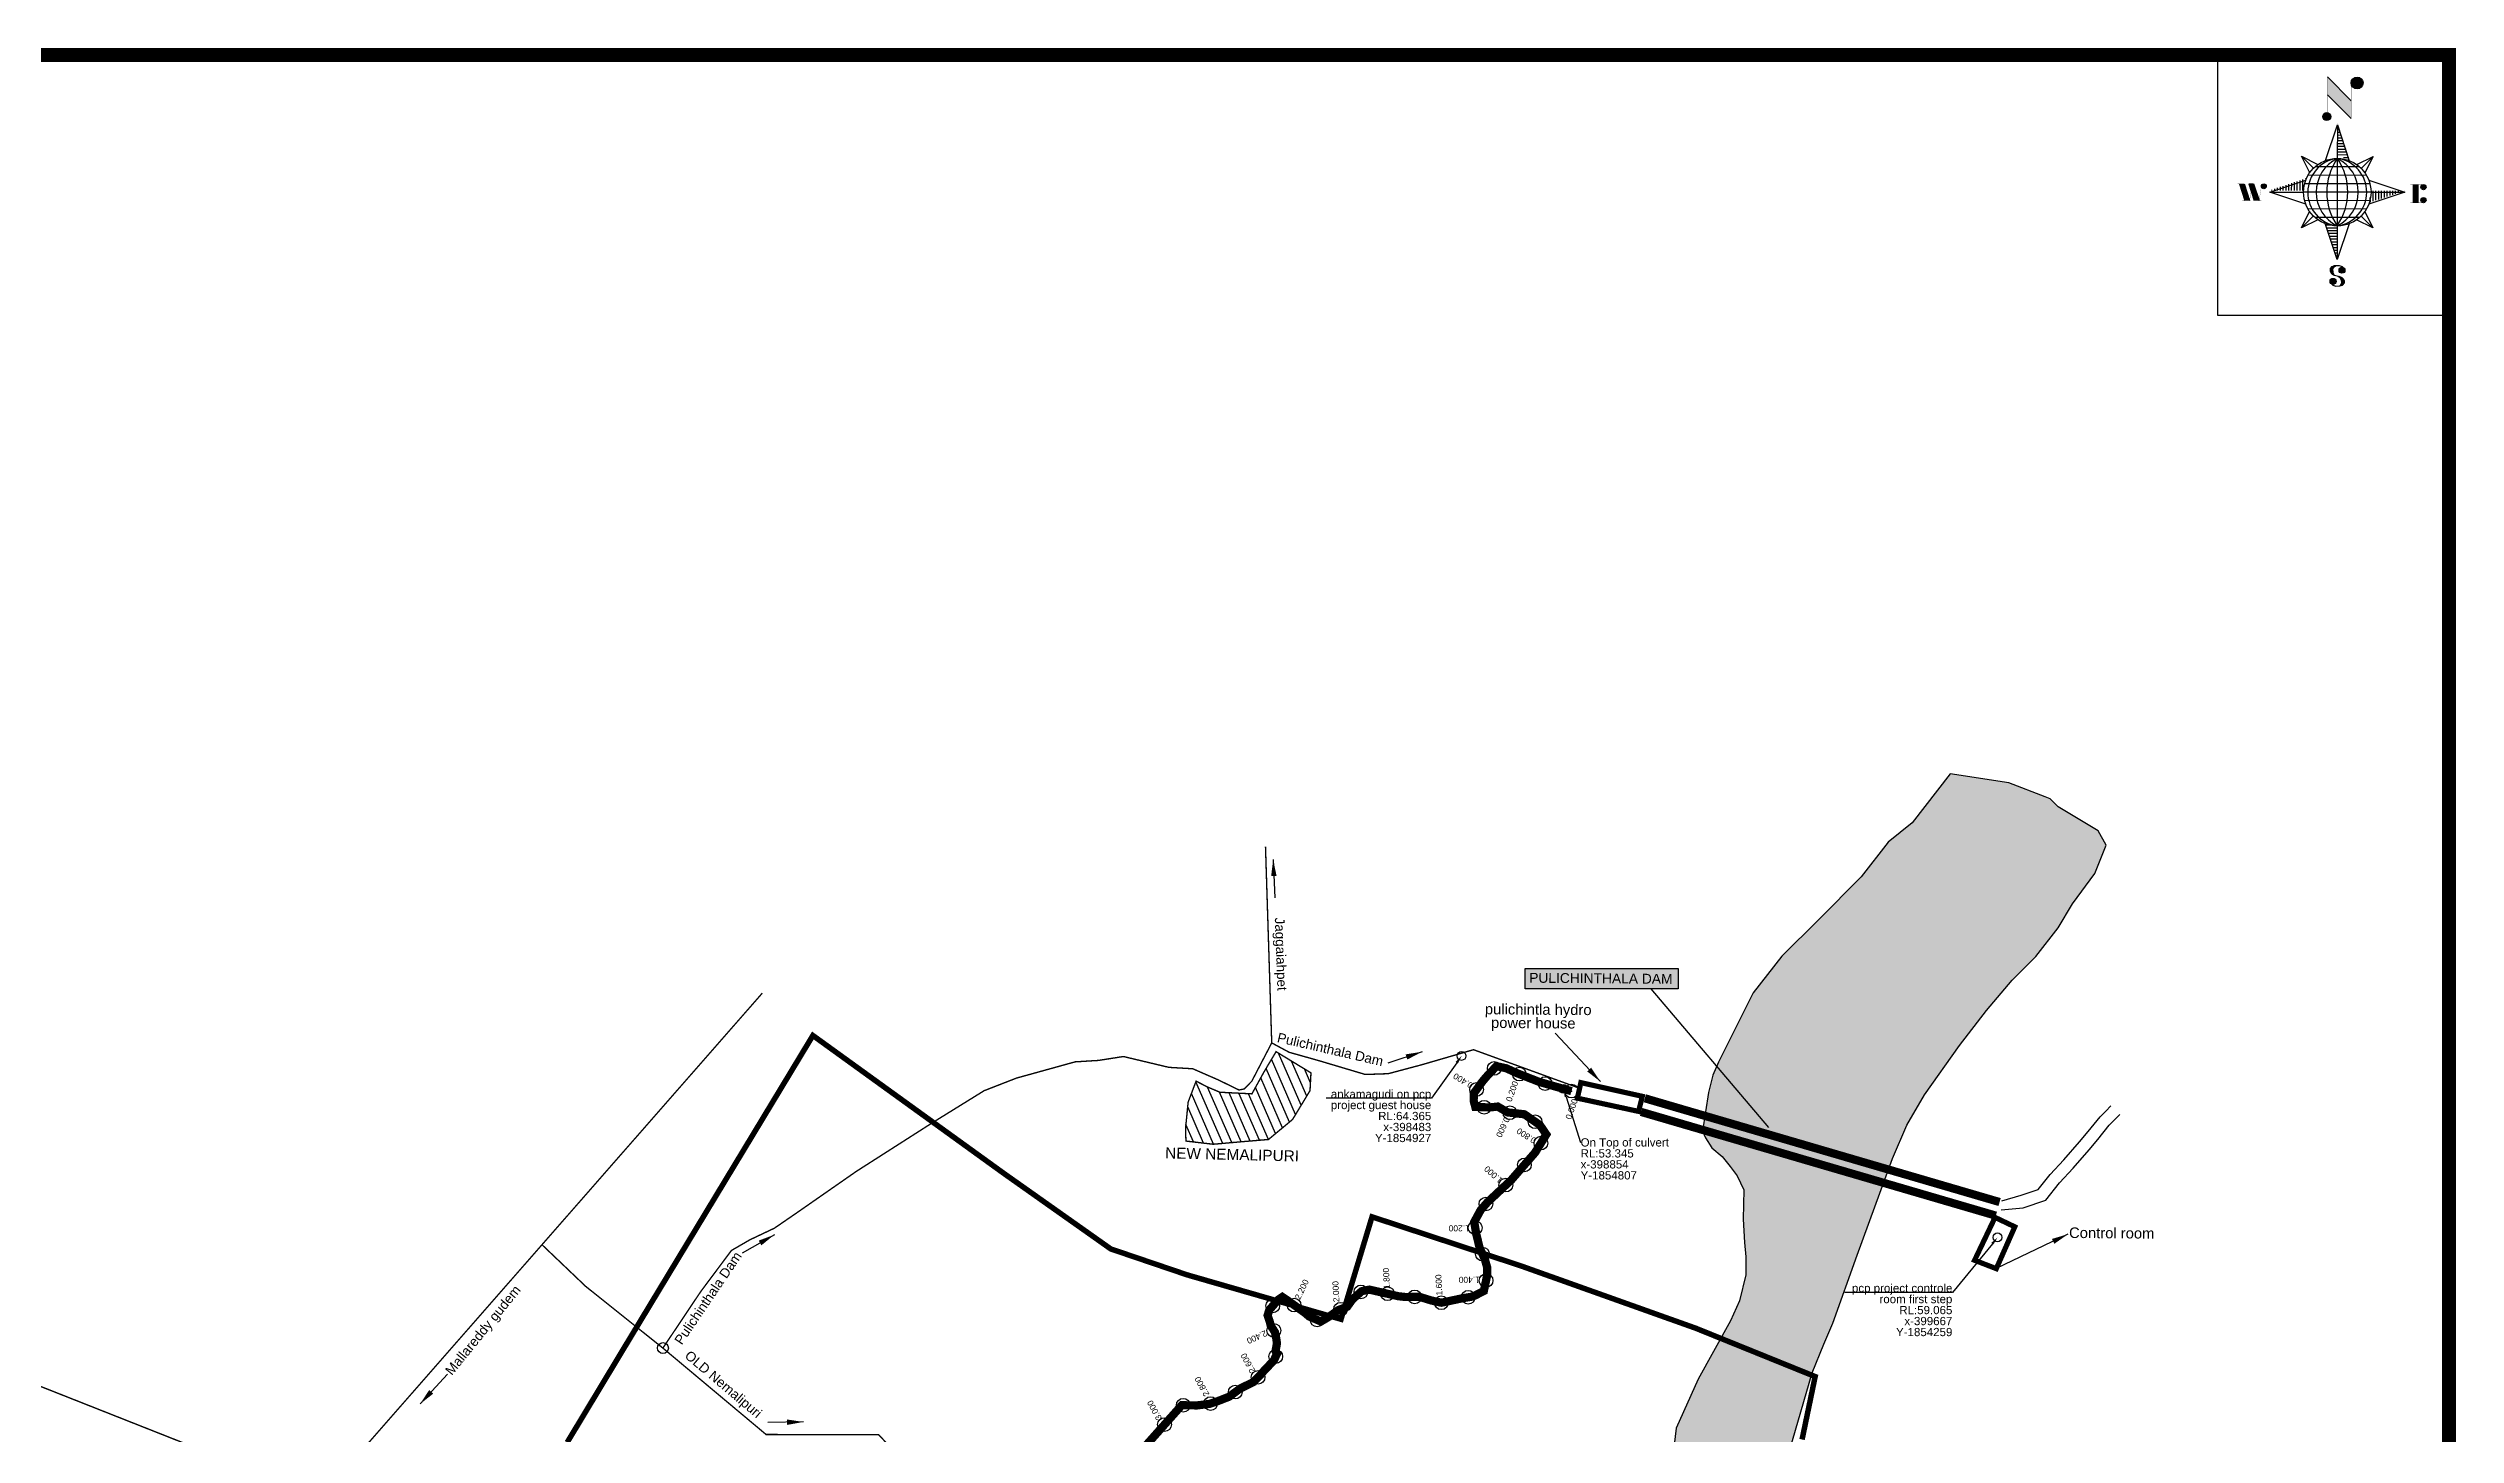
# Model space of a CAD drawing. Header units: millimetres. Extents: x 345922 to 402103, y 1833175 to 1858598.
# Drawn here: x 393337 to 402103, y 1853547 to 1858598 of the extents above; entities that cross this region are included whole.
import ezdxf
from ezdxf import colors
from ezdxf.entities.mleader import LeaderData, LeaderLine
from ezdxf.math import Vec2, Vec3

# ---------------------------------------------------------------- set-up
doc = ezdxf.new("R2010")
doc.units = ezdxf.units.MM
doc.header["$PDMODE"] = 32
doc.header["$PDSIZE"] = 50
doc.linetypes.add('JIS_02_1.0', pattern=[2, 1, -1])
for name, color, linetype in [('BND', 160, 'Continuous'), ('bord', 1, 'Continuous'), ('FRL', 3, 'Continuous'), ('points', 161, 'Continuous'), ('ROADS', 10, 'Continuous'), ('STREAM111', 4, 'Continuous'), ('TBM', 7, 'Continuous'), ('TEXT', 7, 'Continuous'), ('VILLAGE AREA', 44, 'Continuous')]:
    doc.layers.add(name, color=color, linetype=linetype)
doc.styles.add('FONT1', font='Arial')
doc.styles.get("Standard").update_dxf_attribs({"font": 'arial.ttf'})
doc.linetypes.add('FENCELINE2', pattern='A,0.25,-0.1,[132,ltypeshp.shx,S=0.1,R=0,X=-0.1,Y=0],-0.1,1', length=1.45)
doc.dimstyles.get("Standard").update_dxf_attribs({"dimtxt": 0.18, "dimasz": 0.18, "dimexe": 0.18, "dimexo": 0.0625, "dimgap": 0.09, "dimtad": 0, "dimtih": 1, "dimtoh": 1, "dimdec": 4, "dimzin": 0, "dimdsep": 46, "dimtxsty": 'Standard', "dimcen": 0.09, "dimadec": 0, "dimazin": 0, "dimtfac": 1, "dimtdec": 4, "dimtofl": 0, "dimtmove": 0, "dimatfit": 3, "dimfxl": 1, "dimtolj": 1, "dimtzin": 0, "dimarcsym": 0})
pattern_1 = [(267.297113149, (-8720374.938, 50637915.138), (10.5367255337, -0.497431438), [])]
pattern_2 = [(357.297113149, (-8720374.938, 50637915.138), (0.497431438, 10.5367255337), [])]

# ---------------------------------------------------------------- blocks, each defined once
blk = doc.blocks.new('*X59')
at = {"color": 0, "linetype": 'Continuous'}
for p, q in [((6321.6, 240.5), (6322.3, 241.2)), ((6321.6, 240.3), (6322.3, 241)), ((6321.6, 240.1), (6322.3, 240.8)), ((6321.6, 239.9), (6322.4, 240.7)), ((6321.6, 239.8), (6322.4, 240.6)), ((6321.6, 239.6), (6322.5, 240.5)), ((6321.6, 239.4), (6322.5, 240.3)), ((6321.6, 239.2), (6322.6, 240.2)), ((6321.7, 239.1), (6322.6, 240.1)), ((6321.8, 240.8), (6322.4, 241.4)), ((6321.8, 239), (6322.7, 240)), ((6321.8, 239), (6322.8, 239.9)), ((6321.9, 238.9), (6322.9, 239.8)), ((6322, 238.8), (6323, 239.7)), ((6322.1, 241.3), (6322.4, 241.6)), ((6322.1, 238.7), (6323.1, 239.6)), ((6322.2, 238.6), (6323.1, 239.6)), ((6322.3, 238.5), (6323.2, 239.5)), ((6322.4, 238.5), (6323.3, 239.4)), ((6322.5, 238.4), (6323.4, 239.3)), ((6322.7, 238.4), (6323.6, 239.3)), ((6322.8, 238.3), (6323.7, 239.2)), ((6322.9, 238.3), (6323.8, 239.1)), ((6323.1, 238.2), (6323.9, 239.1)), ((6323.2, 238.2), (6324, 239)), ((6323.3, 238.2), (6324.2, 239)), ((6323.5, 238.1), (6324.3, 238.9)), ((6323.7, 238.1), (6324.4, 238.9)), ((6323.8, 238.1), (6324.6, 238.8)), ((6324.1, 238.2), (6324.7, 238.8)), ((6324.3, 238.3), (6324.9, 238.8)), ((6324.6, 238.3), (6325.1, 238.8)), ((6324.8, 238.4), (6325.2, 238.8)), ((6325.1, 238.5), (6325.4, 238.8)), ((6325.4, 238.6), (6325.6, 238.8))]:
    blk.add_line(p, q, dxfattribs=at)
blk = doc.blocks.new('*X58')
at = {"color": 0, "linetype": 'Continuous'}
for p, q in [((6324.4, 240.3), (6324.5, 240.4)), ((6324.6, 240.3), (6324.8, 240.5)), ((6324.7, 240.2), (6325, 240.5)), ((6324.8, 240.2), (6325.2, 240.6)), ((6325, 240.1), (6325.5, 240.6)), ((6325.1, 240.1), (6325.6, 240.6)), ((6325.2, 240), (6325.8, 240.6)), ((6325.3, 240), (6326, 240.6)), ((6325.4, 239.9), (6326.1, 240.6)), ((6325.5, 239.8), (6326.2, 240.5)), ((6325.6, 239.8), (6326.3, 240.5)), ((6325.7, 239.7), (6326.5, 240.4)), ((6325.9, 239.6), (6326.6, 240.3)), ((6326, 239.5), (6326.7, 240.3)), ((6326, 239.4), (6326.8, 240.2)), ((6326.1, 239.3), (6327, 240.2)), ((6326.2, 239.3), (6327.1, 240.1)), ((6326.3, 239.2), (6327.1, 240)), ((6326.4, 239.1), (6327.2, 239.9)), ((6326.5, 239), (6327.3, 239.8)), ((6326.5, 238.9), (6327.4, 239.7)), ((6326.6, 238.8), (6327.5, 239.6)), ((6326.7, 238.7), (6327.5, 239.5)), ((6326.8, 238.6), (6327.6, 239.4)), ((6326.8, 238.5), (6327.7, 239.3)), ((6326.9, 238.3), (6327.8, 239.2)), ((6326.9, 238.2), (6327.9, 239.1)), ((6327, 238.1), (6327.8, 239)), ((6327, 237.9), (6327.8, 238.8)), ((6327, 237.8), (6327.8, 238.6)), ((6327, 237.6), (6327.8, 238.4)), ((6327, 237.4), (6327.8, 238.2)), ((6327, 237.3), (6327.8, 238)), ((6326.8, 236.5), (6327.4, 237)), ((6326.9, 236.8), (6327.6, 237.4)), ((6327, 237.1), (6327.8, 237.9))]:
    blk.add_line(p, q, dxfattribs=at)
blk = doc.blocks.new('H')
at = {"layer": 'bord', "extrusion": (0.000427885, 0.004792, 0.999988)}
h = blk.add_hatch(dxfattribs=at)
h.set_pattern_fill('LINE', color=8, scale=84.387686, angle=-2.70289, style=0)
h.set_pattern_definition(pattern_2)
h.paths.add_polyline_path([(-492.5, 785.6, -0.090992), (-448, 775.2), (-486.5, 912)])
h = blk.add_hatch(dxfattribs=at)
h.set_pattern_fill('LINE', color=8, scale=84.387686, angle=-92.70289, style=0)
h.set_pattern_definition(pattern_1)
h.paths.add_polyline_path([(-624.9, 665.1, -0.090992), (-614.5, 709.6), (-751.3, 671.1)])
h = blk.add_hatch(dxfattribs=at)
h.set_pattern_fill('LINE', color=8, scale=84.387686, angle=-92.70289, style=0)
h.set_pattern_definition(pattern_1)
h.paths.add_polyline_path([(-245.6, 647.2), (-372, 653.2, -0.090992), (-382.4, 608.7)])
h = blk.add_hatch(dxfattribs=at)
h.set_pattern_fill('LINE', color=8, scale=84.387686, angle=-2.70289, style=0)
h.set_pattern_definition(pattern_2)
h.paths.add_polyline_path([(-504.4, 532.7, -0.090992), (-548.9, 543.1), (-510.4, 406.3)])
for p, q in [((-516.2, 1087.1, -1217.1), (-431.5, 994, -1216.7)), ((-519.4, 1020.4, -1216.8), (-434.7, 927.3, -1216.4)), ((-538.3, 773.7, -1215.6), (-487, 906.2, -1216.3)), ((-487, 906.2, -1216.3), (-493, 779.8, -1215.7)), ((-487, 906.2, -1216.3), (-448.5, 769.4, -1215.7)), ((-626.7, 793.8, -1215.7), (-566.8, 760.2, -1215.6)), ((-626.7, 793.8, -1215.7), (-584.1, 747, -1215.5)), ((-598.9, 731, -1215.4), (-626.7, 793.8, -1215.7)), ((-421.3, 753.3, -1215.6), (-358.5, 781.1, -1215.7)), ((-358.5, 781.1, -1215.7), (-405.3, 738.5, -1215.5)), ((-358.5, 781.1, -1215.7), (-392.1, 721.2, -1215.4)), ((-864.7, 700.9, -1215.1), (-846.9, 637.7, -1214.9)), ((-846.9, 700.1, -1215.1), (-829.1, 636.9, -1214.9)), ((-829.1, 699.2, -1215.2), (-811.3, 636, -1214.9)), ((-829.1, 699.2, -1215.2), (-811.3, 698.4, -1215.2)), ((-811.3, 698.4, -1215.2), (-793.5, 635.2, -1214.9)), ((-751.8, 665.3, -1215), (-615, 703.8, -1215.3)), ((-751.8, 665.3, -1215), (-625.4, 659.3, -1215)), ((-619.3, 614, -1214.8), (-751.8, 665.3, -1215)), ((-246.1, 641.4, -1215.1), (-382.9, 602.9, -1214.9)), ((-378.6, 692.6, -1215.3), (-246.1, 641.4, -1215.1)), ((-372.5, 647.4, -1215.1), (-246.1, 641.4, -1215.1)), ((-213.5, 669.3, -1215.3), (-216.7, 600.8, -1214.9)), ((-197.2, 599.9, -1214.9), (-193.9, 668.4, -1215.3)), ((-639.4, 525.6, -1214.4), (-605.8, 585.5, -1214.7)), ((-639.4, 525.6, -1214.4), (-592.6, 568.1, -1214.6)), ((-576.6, 553.3, -1214.6), (-639.4, 525.6, -1214.4)), ((-371.2, 512.9, -1214.5), (-431.1, 546.5, -1214.6)), ((-371.2, 512.9, -1214.5), (-413.8, 559.7, -1214.7)), ((-399, 575.7, -1214.7), (-371.2, 512.9, -1214.5)), ((-510.9, 400.5, -1213.9), (-549.4, 537.2, -1214.5)), ((-459.6, 533, -1214.5), (-510.9, 400.5, -1213.9)), ((-504.9, 526.9, -1214.5), (-510.9, 400.5, -1213.9))]:
    blk.add_line(p, q, dxfattribs=at)
at = {"layer": 'bord', "color": 8, "linetype": 'ByBlock', "extrusion": (0.000427885, 0.004792, 0.999988)}
for p, q in [((-410.8, 744.2, -1215.5), (-578.1, 752.1, -1215.5)), ((-493, 779.8, -1215.7), (-504.9, 526.9, -1214.5)), ((-372.5, 647.4, -1215.1), (-625.4, 659.3, -1215)), ((-375, 679.2, -1215.3), (-619.9, 690.7, -1215.2)), ((-386.5, 711.4, -1215.4), (-605.5, 721.7, -1215.4)), ((-378, 615.9, -1214.9), (-622.9, 627.5, -1214.9)), ((-392.4, 584.9, -1214.8), (-611.4, 595.3, -1214.7)), ((-419.8, 554.6, -1214.6), (-587.1, 562.5, -1214.6))]:
    blk.add_line(p, q, dxfattribs=at)
at = {"layer": 'bord', "extrusion": (0.000427885, 0.004792, 0.999988), "elevation": -1212.1}
for points, const_width in [([(-522, 959.6), (-515.7, 1092.9)], 1.61), ([(-434.2, 933.1), (-427.9, 1066.5)], 1.61), ([(-870.1, 707), (-846.4, 705.9)], 0.642), ([(-828.6, 642.7), (-855.2, 643.9)], 0.642), ([(-828.6, 642.7), (-821, 678)], 0.642), ([(-810.8, 641.8), (-784.1, 640.6)], 0.642), ([(-793, 641), (-781.6, 693.9)], 0.642), ([(-222.7, 675.6), (-173.8, 673.3)], 0.706), ([(-194.8, 644.8), (-185, 644.4)], 0.706), ([(-177.1, 604.8), (-226, 607.1)], 0.706)]:
    blk.add_lwpolyline(points, dxfattribs=dict(at, const_width=const_width))
for points, const_width in [([(-413.7, 1073.1, 1), (-397.6, 1057.7, 1)], 22.3), ([(-530.3, 949.5, 1), (-519.6, 939.3, 1)], 14.8), ([(-775.9, 696.6, 1), (-769.5, 690.4, 1)], 8.9), ([(-177.8, 666.9, 1), (-170.8, 660.1, 1)], 9.79), ([(-180.1, 618, 1), (-173.1, 611.2, 1)], 9.79), ([(-489.8, 361.7, 1), (-498.1, 369.1, 1)], 11.1), ([(-525.2, 321.6, 1), (-533.4, 328.9, 1)], 11.1)]:
    blk.add_lwpolyline(points, format="xyb", close=True, dxfattribs=dict(at, const_width=const_width))
for points in [[(-537, 317.4), (-530.7, 310.5), (-519.8, 306.8), (-504.9, 306.9), (-493.9, 310), (-486.3, 317.7), (-486.5, 325.8), (-490.6, 333.3), (-493.5, 336.2), (-502.8, 340.9), (-522.5, 347.3), (-530.4, 351.6), (-533.7, 354.6), (-537.4, 362.6), (-537, 373.4), (-530, 380.7), (-520, 384.1), (-503.5, 384.2), (-492.5, 379.9), (-487.1, 373.3)], [(-522.5, 347.6), (-526.2, 353.8), (-527.8, 360.6), (-527.9, 370.6), (-525.9, 375.5), (-521.3, 381.2), (-514.5, 384.4)], [(-504.9, 306.9), (-499, 312.4), (-497, 319.4), (-497.5, 326.5), (-501.2, 335.4), (-509.2, 343.2)]]:
    blk.add_lwpolyline(points, dxfattribs=at)
at = {"layer": 'bord', "extrusion": (0.000427885, 0.004792, 0.999988)}
for centre, radius in [((-405.6, 1065.4, -1212.1), 22.3), ((-525, 944.4, -1212.1), 14.8), ((-498.4, 659.1, -1212.1), 126.6), ((-772.7, 693.5, -1212.1), 8.9), ((-174.3, 663.5, -1212.1), 9.79), ((-176.6, 614.6, -1212.1), 9.79), ((-494, 365.4, -1212.1), 11.1), ((-529.3, 325.2, -1212.1), 11.1)]:
    blk.add_circle(centre, radius, dxfattribs=at)
at = {"layer": 'bord', "color": 8, "linetype": 'ByBlock', "extrusion": (0.000427885, 0.004792, 0.999988)}
for centre, radius, start, end in [((-481.5, 658.3, -1212.1), 127.7, 94.92536, 259.66906), ((-436.8, 656.2, -1212.1), 140.8, 113.28644, 241.30798), ((-315.9, 650.5, -1212.1), 222.3, 142.58916, 212.00526), ((-560.1, 662.1, -1212.1), 140.8, 293.28644, 61.30798), ((-681, 667.8, -1212.1), 222.3, 322.58916, 32.00526), ((-515.4, 659.9, -1212.1), 127.7, 274.92536, 79.66906)]:
    blk.add_arc(centre, radius, start, end, dxfattribs=at)
at = {"layer": 'bord', "extrusion": (0.000427885, 0.004792, 0.999988)}
for points in [[(-515.7, 1092.9, -1212.1), (-431, 999.8, -1212.1), (-518.9, 1026.2, -1212.1), (-434.2, 933.1, -1212.1)], [(-864.1, 706.7, -1212.1), (-846.4, 705.9, -1212.1), (-846.3, 643.5, -1212.1), (-828.6, 642.7, -1212.1)], [(-828.6, 705, -1212.1), (-810.8, 704.2, -1212.1), (-810.8, 641.8, -1212.1), (-793, 641, -1212.1)], [(-193.4, 674.2, -1212.1), (-196.6, 605.7, -1212.1), (-213, 675.1, -1212.1), (-216.2, 606.7, -1212.1)]]:
    blk.add_solid(points, dxfattribs=at)
at = {"layer": 'bord', "extrusion": (0.000427885, 0.004792, 0.999988), "xscale": 7.977342409717546, "yscale": 7.977342408231451, "zscale": 7.977342408476333, "rotation": 138.0840426661453}
for name, p in [('*X58', (38300.5, -31929.4, -1212.1)), ('*X59', (38314.4, -31950.9, -1212.1))]:
    blk.add_blockref(name, p, dxfattribs=at)

msp = doc.modelspace()

# ---------------------------------------------------------------- hatches: boundary and pattern name
h = msp.add_hatch(color=2)
h.dxf.hatch_style = 1
h.paths.add_polyline_path([(398714.1, 1855245.5), (399271.3, 1855245.5), (399271.3, 1855171.5), (398714.1, 1855171.5)])
at = {"layer": 'STREAM111'}
h = msp.add_hatch(dxfattribs=at)
h.set_pattern_fill('DASH', color=4, scale=500, angle=45)
h.set_pattern_definition([(45, (0, 0), (7e-15, 88.3883476), [62.5, -62.5])])
h.paths.add_polyline_path([(375577, 1846618.8), (375905.4, 1846141.8), (376031.5, 1846235.4), (376238.7, 1846424), (376382.2, 1846548.7), (376544.5, 1846617.3), (376756.8, 1846710.8), (376931.6, 1846810.6), (377193.7, 1846997.7), (377346.3, 1847086.8), (377459.5, 1847142.5), (377543.2, 1847175), (377659.5, 1847195.2), (377800.6, 1847190.5), (377901.4, 1847168.9), (378061.1, 1847130.1), (378219.3, 1847068.2), (378488.3, 1847005.6), (378706.8, 1846933.8), (378853.6, 1846904.2), (379034.7, 1846840.3), (379412.9, 1846644.8), (379594, 1846566.8), (379861.6, 1846395.3), (380024.5, 1846245.1), (380277.1, 1845924.8), (380518.5, 1845543), (380731.7, 1845233.6), (380941.3, 1844797.4), (381122.3, 1844516.1), (381283.2, 1844222.8), (381319.4, 1843917.4), (381330.9, 1843655.6), (381348.5, 1843538.7), (381406.4, 1843204.5), (381427.2, 1843118), (381444.9, 1842896.9), (381490.1, 1842511), (381515.8, 1842328.4), (381541.3, 1842152.2), (381625.4, 1842051.3), (381644.8, 1841996.5), (381683.5, 1841927.1), (381698.1, 1841890), (381706.2, 1841848.1), (381706.2, 1841793.2), (381703, 1841666.6), (381725.6, 1841523.1), (381745, 1841410.2), (381762.7, 1841332.7), (381772.4, 1841274.7), (381783.7, 1841215), (381804.7, 1841158.5), (381885.8, 1841027.5), (381890.9, 1840970.9), (381904.1, 1840945.6), (381922.3, 1840918.3), (381944.6, 1840888.9), (381984.1, 1840845.4), (382067.9, 1840717.8), (382204.5, 1840565.2), (382288.3, 1840481.8), (382319.9, 1840433.9), (382347.5, 1840401.3), (382362.8, 1840378.9), (382390.3, 1840337.2), (382486.1, 1840296.4), (382532, 1840263.8), (382557.5, 1840237.4), (382590.7, 1840185.5), (382612.4, 1840149.3), (382645.5, 1840112.1), (382685.8, 1840086.3), (382734.4, 1840036.8), (382779.8, 1839993.4), (382838.8, 1839938.7), (382866.7, 1839905.7), (382931, 1839840.8), (382950.6, 1839794.4), (382998.2, 1839728.3), (383021.9, 1839679.8), (383041.6, 1839657), (383066.4, 1839638.5), (383092.2, 1839609.6), (383146, 1839521.8), (383230.4, 1839422.7), (383300.5, 1839363.2), (383351.5, 1839325.2), (383419, 1839286.7), (383500.2, 1839236.9), (383636.7, 1839211.5), (383757.6, 1839162.1), (383807, 1839124.3), (383841.7, 1839089.7), (383891.1, 1839047.7), (383925.8, 1839026.6), (384066.7, 1838990.9), (384297, 1838951.8), (384446.8, 1838919.1), (384529, 1838924.4), (384578.6, 1838939.1), (384622.9, 1838958.1), (384703.1, 1838953.9), (384975.7, 1838918.9), (385028.3, 1838895.6), (385074.9, 1838872.4), (385120.2, 1838851.1), (385227.6, 1838825.7), (385379, 1838824.7), (385407.7, 1838833.2), (385470.6, 1838854.5), (385533.5, 1838869.4), (385621.9, 1838867.3), (385756.2, 1838836.4), (385847.9, 1838816.2), (385948.9, 1838831.9), (386045.9, 1838831.9), (386102.4, 1838839.4), (386171.6, 1838852.2), (386230.2, 1838890.5), (386358.1, 1838899), (386408.2, 1838913.9), (386662.3, 1839013.8), (386777.9, 1839042.9), (386930.5, 1839097), (387043.9, 1839128.3), (387113, 1839133.7), (387166, 1839114.3), (387196.2, 1839098.1), (387250.2, 1839091.6), (387322.6, 1839089.5), (387561.1, 1839129.6), (387680.3, 1839140), (387815.1, 1839162.4), (387899.8, 1839178), (388210.9, 1839361.6), (388399.6, 1839422.5), (388566, 1839533.4), (388799.1, 1839644.2), (389371, 1839940.5), (389756.6, 1840142), (389900.1, 1840276.4), (390324.9, 1840968), (390748.2, 1841448.1), (391056.6, 1841849.3), (391459.4, 1842404.7), (391904.2, 1842927.8), (392069.2, 1843171.4), (392485.8, 1843818.6), (392665.2, 1844076.6), (392851.7, 1844456.3), (392988.3, 1844852.8), (393124.6, 1845254.1), (393253.7, 1845734.1), (393347, 1845920.4), (393433.7, 1846339), (393519.8, 1846747.4), (393684.8, 1847048.3), (393792.4, 1847206), (393928.7, 1847363.6), (394057.8, 1847442.4), (394690.4, 1847518.3), (395448.9, 1847598.5), (396554.7, 1848008.1), (396750.1, 1848154.6), (396882.2, 1848696.2), (396998.6, 1849328), (397493.6, 1849874.6), (397666.7, 1850001.3), (397769.7, 1850075.5), (397872.7, 1850221.3), (397978.5, 1850318.4), (398124.4, 1850467), (398253.1, 1850527), (398453.4, 1850613.8), (398605.1, 1850696.7), (398776.7, 1850770.7), (398912.1, 1850837.5), (399129.8, 1850947), (399345.5, 1851093.7), (399447, 1851144.3), (399656.3, 1851546), (399796.8, 1851759.2), (399813.2, 1851864.9), (399835.8, 1852149.9), (399859.2, 1852292.8), (399859.2, 1852365.6), (399847.5, 1852406.5), (399803.7, 1852514.3), (399735, 1852682), (399669.1, 1852885.3), (399610.5, 1853028.4), (399606.8, 1853088.8), (399610.5, 1853132.7), (399625.1, 1853189.3), (399657.4, 1853422.3), (399759.3, 1853772.8), (399801.7, 1853877.8), (399834.9, 1853953.3), (399922.5, 1854201.1), (400051.7, 1854553.4), (400103.9, 1854675.2), (400167.8, 1854785.3), (400295.4, 1854965), (400394.1, 1855092.5), (400486.9, 1855202.6), (400574, 1855289.6), (400655.2, 1855393.9), (400707.5, 1855480.9), (400788.7, 1855591), (400829.3, 1855695.3), (400800.3, 1855747.5), (400655.2, 1855834.5), (400626.2, 1855863.4), (400475.3, 1855921.4), (400262, 1855954.7), (400123.2, 1855775.6), (400036.4, 1855706.3), (399938.1, 1855579.2), (399782, 1855423.2), (399782, 1855423.2), (399648.9, 1855290.3), (399544.8, 1855157.5), (399418.3, 1854904.9), (399398, 1854857.5), (399382.2, 1854794.4), (399359.5, 1854653.6), (399370.8, 1854628.7), (399393.4, 1854592.6), (399431.8, 1854561), (399461.2, 1854524.9), (399486.1, 1854491), (399510.9, 1854439.1), (399508.6, 1854333.1), (399513.2, 1854247.3), (399517.7, 1854195.4), (399517.7, 1854129.9), (399495.1, 1854035.1), (399461.5, 1853962.7), (399343.9, 1853750), (399263.5, 1853571.4), (399239.7, 1853370.5), (399220.4, 1853181.5), (399229.4, 1853051.9), (399268, 1852935.8), (399303.8, 1852807.7), (399323.1, 1852715.6), (399355.9, 1852663.3), (399408, 1852504), (399435.5, 1852295.4), (399444.3, 1852095.2), (399425.1, 1851906.9), (399354.7, 1851736.8), (399314.8, 1851679.3), (399208.3, 1851550.6), (399103.4, 1851439.9), (398851.1, 1851234.4), (398759, 1851183.3), (398642, 1851136.6), (398430, 1851062.1), (398310.6, 1851006.6), (398217.3, 1850949.8), (398099.3, 1850866.9), (397882, 1850781.9), (397832.4, 1850725.1), (397804.7, 1850668.3), (397772.7, 1850586.8), (397755.2, 1850512.6), (397725.6, 1850420.7), (397686.4, 1850352.5), (397621.1, 1850272.7), (397440.6, 1850242.4), (397285.9, 1850243.2), (397222.7, 1850203.9), (397132.9, 1850125.4), (397007.8, 1849982.1), (396842.7, 1849749.6), (396827, 1849662.4), (396744.1, 1849438.2), (396635.8, 1849147.2), (396517.9, 1848864.6), (396474.6, 1848746.2), (396409, 1848626), (396335.1, 1848509), (396254.3, 1848417.1), (396026.7, 1848336.1), (395843.1, 1848284), (395795.2, 1848276.2), (395731.5, 1848257.9), (395645.2, 1848207.4), (395580.7, 1848158.7), (395423.7, 1848103.6), (395304.2, 1848033.8), (395205.7, 1847985.1), (395069.7, 1847925.5), (394998.5, 1847894.3), (394932.4, 1847853.5), (394657.7, 1847849.7), (394443.5, 1847865.1), (394158.1, 1847834.1), (393974.8, 1847763.5), (393824.4, 1847659.5), (393622.8, 1847494.9), (393458.2, 1847317.9), (393348.5, 1847179.9), (393155.3, 1846958), (392957.7, 1846727.4), (392773.2, 1846494.6), (392707.4, 1846387.2), (392630.4, 1846172.7), (392582.4, 1845941.2), (392553.8, 1845802.6), (392518.9, 1845722), (392446.9, 1845405.9), (392399, 1845166.1), (392333.7, 1844840.7), (392279.5, 1844693.2), (392170.9, 1844560.9), (392036.2, 1844326.3), (391942.7, 1844121.8), (391762.4, 1843813.2), (391599.4, 1843500.4), (391377.7, 1843259.1), (391013.5, 1842919.1), (390889.6, 1842795.5), (390654.6, 1842545.6), (390479.3, 1842304.1), (390312.8, 1842037.2), (390155.3, 1841823.2), (390133.9, 1841745.9), (390094.4, 1841528.7), (390016, 1841369.3), (389854.1, 1841171.9), (389790.5, 1841124.2), (389737.5, 1841060.7), (389616.7, 1840935.9), (389554.5, 1840853.8), (389431.9, 1840667.9), (389330.5, 1840558.2), (389163.6, 1840421), (389065.2, 1840318.8), (388934, 1840254.6), (388805.5, 1840207.4), (388651.7, 1840153.5), (388550.7, 1840125.9), (388422.1, 1840107.6), (388315.5, 1840090.3), (388267, 1840070.6), (388208, 1840043.1), (388107, 1839952.7), (388032.3, 1839887.1), (388024.6, 1839887.1), (387989.9, 1839894.9), (387961.6, 1839906.4), (387939.7, 1839905.1), (387902.5, 1839879.4), (387787.8, 1839816.4), (387706.8, 1839759.9), (387490.6, 1839667.2), (387271.9, 1839588.7), (387053.1, 1839523), (386750.8, 1839429.1), (386619.7, 1839389.3), (386412.6, 1839330.1), (386257, 1839312.1), (386131, 1839313.4), (386061.6, 1839312.1), (385958.9, 1839324.9), (385856.2, 1839340.8), (385803.7, 1839365.4), (385776.7, 1839367), (385728.9, 1839370.2), (385666.9, 1839365.4), (385560.1, 1839362.2), (385549.8, 1839364.6), (385538.6, 1839370.9), (385530.7, 1839380.5), (385511.6, 1839382.9), (385489.3, 1839378.9), (385320.8, 1839396.6), (384973.2, 1839431.9), (384691.7, 1839436.7), (384652.3, 1839428.5), (384641, 1839428.5), (384631, 1839409.7), (384602.1, 1839406), (384454, 1839422.3), (384211.5, 1839496.4), (384038.2, 1839567.8), (383876.1, 1839675.9), (383766.9, 1839732.3), (383620.2, 1839824.7), (383568.5, 1839862.4), (383475, 1839969.7), (383347.6, 1840109.2), (383210.5, 1840248.2), (383043.3, 1840405.5), (382951.8, 1840496.9), (382812.5, 1840698), (382768.8, 1840763.5), (382727, 1840807.2), (382689.3, 1840854.8), (382659.4, 1840902.5), (382572.6, 1840983.4), (382548, 1841001.9), (382509.7, 1841020.4), (382473.9, 1841036.4), (382449.2, 1841043.8), (382414.7, 1841043.8), (382403.6, 1841038.9), (382387.5, 1841029), (382361.6, 1841016.7), (382344.3, 1841017.9), (382325.8, 1841020.4), (382313.5, 1841022.8), (382299.9, 1841029), (382293.7, 1841031.5), (382281.4, 1841043.8), (382270.3, 1841069.7), (382235.7, 1841140.3), (382233.2, 1841157.6), (382225.8, 1841182.2), (382218.4, 1841209.3), (382218.4, 1841269.7), (382214.7, 1841289.5), (382196.2, 1841365.1), (382194.9, 1841382.3), (382188.8, 1841418.1), (382181.4, 1841441.5), (382175.2, 1841463.7), (382167.8, 1841488.4), (382157.9, 1841508.1), (382132, 1841542.6), (382095.8, 1841609.8), (382067.6, 1841624.5), (382040.6, 1841631.8), (382002.6, 1841639.2), (381977.6, 1841647.8), (381941.9, 1841666.8), (381925.2, 1841694.3), (381913.2, 1841728.9), (381885.7, 1841819.8), (381860.5, 1841928.9), (381859.3, 1841955.3), (381859.3, 1841969.6), (381860.5, 1841992.3), (381882.1, 1842041.3), (381908.4, 1842121.8), (381915.6, 1842150.5), (381916.8, 1842172.1), (381908.4, 1842199.6), (381875.3, 1842269), (381865.7, 1842297.6), (381844.7, 1842335.7), (381821.8, 1842381.8), (381818, 1842437.1), (381812.2, 1842571.1), (381812.2, 1842645.5), (381818, 1842779.4), (381819.9, 1842857.6), (381835.1, 1842926.2), (381842.8, 1843075.5), (381837.1, 1843144.2), (381825.6, 1843199.4), (381797, 1843308.1), (381794.3, 1843356.2), (381785.9, 1843407.5), (381779.9, 1843469.5), (381770.4, 1843551.7), (381766.8, 1843698.6), (381753.7, 1843798.7), (381716.3, 1843823), (381667.3, 1843941.1), (381622.7, 1844089.8), (381544.4, 1844421.8), (381503.4, 1844633.7), (381417.8, 1844942.2), (381392.4, 1845025), (381249.5, 1845377.7), (381113, 1845632.5), (380988.4, 1845905.1), (380881.7, 1846142.1), (380609.3, 1846442.2), (380390.8, 1846651.7), (380281.8, 1846776.7), (380168.3, 1846846.2), (380063.9, 1846871.7), (379950.4, 1846878.6), (379704.1, 1846971.8), (379507.1, 1847032), (379182.5, 1847129.2), (378882.2, 1847227.8), (378763.4, 1847285.7), (378605.5, 1847358), (378396.6, 1847426.4), (378228.5, 1847472.7), (378090.9, 1847507.4), (377969.2, 1847532), (377732.5, 1847550.2), (377636.5, 1847552.4), (377526.7, 1847538.7), (377490.1, 1847513.6), (377437.5, 1847506.8), (377378.1, 1847511.3), (377263.7, 1847522.7), (377211.1, 1847513.6), (377158.6, 1847502.2), (377071.7, 1847483.9), (376993.9, 1847458.8), (376888.7, 1847413.1), (376822.4, 1847374.3), (376710, 1847298.5), (376680.3, 1847261.9), (376641.4, 1847220.8), (376588.8, 1847198), (376416.8, 1847133.7), (376268.2, 1847110.9), (376174.4, 1847049.2), (376071.3, 1846904.8), (375938.7, 1846776.9), (375657.1, 1846659.9)])
at = {"layer": 'VILLAGE AREA'}
h = msp.add_hatch(dxfattribs=at)
h.set_pattern_fill('ANSI31,_O', color=256, scale=10, angle=68.54643)
h.set_pattern_definition([(113.5464313, (0, 0), (-29.1063882, -12.6838743), [])])
h.paths.add_polyline_path([(397516.2, 1854835.3), (397487.3, 1854759.1), (397478, 1854664.4), (397479.2, 1854617.1), (397578.6, 1854605.5), (397683.7, 1854614.8), (397779.6, 1854622.8), (397867.4, 1854695.6), (397931, 1854800.7), (397934.5, 1854865.4), (397807.4, 1854942.7), (397763.4, 1854868.8), (397719.5, 1854789.1), (397602.8, 1854794.9), (397556.6, 1854814.6)])

# ---------------------------------------------------------------- linework, layer by layer
msp.add_lwpolyline([(402077.7, 1858572.7), (401235, 1858572.7), (401235, 1857624.7), (402077.7, 1857624.7)], close=True)
at = {"color": 2}
msp.add_lwpolyline([(398714.1, 1855245.5), (399271.3, 1855245.5), (399271.3, 1855171.5), (398714.1, 1855171.5)], close=True, dxfattribs=at)
at = {"color": 5, "const_width": 18.9}
for points in [[(398904.4, 1854773.3), (398917.1, 1854829.9), (399140.9, 1854780.1), (399127.3, 1854725.1), (398904.4, 1854773.3)], [(400428, 1854345.4), (400350.6, 1854182.9), (400429.6, 1854152.4), (400496.9, 1854304.8), (400425, 1854339.1)]]:
    msp.add_lwpolyline(points, dxfattribs=at)
at = {"color": 0, "linetype": 'FENCELINE2', "ltscale": 80, "const_width": 30}
for points in [[(399150, 1854772.9), (400441.6, 1854395)], [(399136.4, 1854723.3), (400428, 1854345.4)]]:
    msp.add_lwpolyline(points, dxfattribs=at)
at = {"color": 1}
for points in [[(400447, 1854366.6), (400527.5, 1854374.2), (400610, 1854401.7), (400659.8, 1854465.5), (400709, 1854518.9), (400767.6, 1854585.2), (400798.7, 1854623), (400841, 1854674.6), (400860.5, 1854694.2), (400879.5, 1854714.3)], [(400449.2, 1854399.5), (400520.5, 1854419.7), (400582.6, 1854440.4), (400625.2, 1854494.9), (400675.3, 1854549.3), (400733.1, 1854614.7), (400763.7, 1854651.8), (400807.3, 1854705.1), (400828, 1854725.8), (400846.6, 1854745.4)]]:
    msp.add_lwpolyline(points, dxfattribs=at)
msp.add_circle((395575, 1853863.1), 19.8)
at = {"layer": 'BND', "linetype": 'JIS_02_1.0', "lineweight": 30, "ltscale": 50, "const_width": 20}
msp.add_lwpolyline([(399722.5, 1853530.2), (399770.1, 1853759.4), (399336, 1853935.2), (398699.3, 1854162.3), (398383.2, 1854266.5), (398156.8, 1854341.1), (398043.9, 1853968.1), (397483.2, 1854129.9), (397205.7, 1854224.2), (396814.9, 1854500.3), (396121.1, 1855001.6), (395438.7, 1853871.9), (395226.5, 1853519.5)], dxfattribs=at)
at = {"layer": 'FRL', "color": 84, "const_width": 30}
msp.add_lwpolyline([(397316.6, 1853489.2), (397464, 1853655), (397519.5, 1853654.3), (397565.5, 1853659.9), (397594.2, 1853669.5), (397636.7, 1853686.1), (397675.7, 1853715.1), (397725.6, 1853739.9), (397746.5, 1853761.1), (397760.9, 1853777.6), (397770.9, 1853788.5), (397799.1, 1853817.7), (397811, 1853842.6), (397805.4, 1853852.2), (397810.7, 1853880.5), (397808, 1853898.7), (397803.2, 1853921.3), (397788, 1853945.1), (397783.8, 1853961.4), (397776.6, 1853982.3), (397782.5, 1854001.5), (397813.8, 1854038.2), (397830.1, 1854049.3), (397850.9, 1854035.5), (397882.7, 1854012.8), (397914.7, 1853989.7), (397927.3, 1853978.6), (397970.7, 1853959.9), (398002.1, 1853978.7), (398034.3, 1854001.6), (398066.5, 1854013.8), (398085.3, 1854040.3), (398119.2, 1854070.3), (398147.2, 1854076), (398252.5, 1854052), (398279.4, 1854049), (398328.9, 1854049.9), (398373, 1854036.4), (398409.2, 1854028.4), (398484.6, 1854044.3), (398520.2, 1854050.3), (398532.9, 1854055.1), (398563.9, 1854071.3), (398575.8, 1854127.6), (398575.6, 1854158), (398568.1, 1854184.6), (398548, 1854230.2), (398536, 1854280), (398528.9, 1854322.5), (398552.8, 1854366.6), (398576.6, 1854393.7), (398664, 1854475.6), (398706.4, 1854524.6), (398750.4, 1854575), (398791.3, 1854641.1), (398767.7, 1854675.7), (398711.3, 1854714.7), (398651.2, 1854721.3), (398614.5, 1854742.7), (398584.3, 1854739.5), (398532.7, 1854741.7), (398526.8, 1854763.9), (398527.7, 1854791.5), (398558.2, 1854833.3), (398571, 1854848.9), (398610, 1854890), (398610, 1854890), (398646, 1854882), (398683, 1854865), (398767, 1854832), (398883, 1854799)], dxfattribs=at)
at = {"layer": 'FRL', "color": 82}
msp.add_lwpolyline([(398883, 1854799), (398767, 1854832), (398683, 1854865), (398646, 1854882), (398610, 1854890), (398610, 1854890), (398571, 1854848.9), (398558.2, 1854833.3), (398527.7, 1854791.5), (398526.8, 1854763.9), (398532.7, 1854741.7), (398584.3, 1854739.5), (398614.5, 1854742.7), (398651.2, 1854721.3), (398711.3, 1854714.7), (398767.7, 1854675.7), (398791.3, 1854641.1), (398750.4, 1854575), (398706.4, 1854524.6), (398664, 1854475.6), (398576.6, 1854393.7), (398552.8, 1854366.6), (398528.9, 1854322.5), (398536, 1854280), (398548, 1854230.2), (398568.1, 1854184.6), (398575.6, 1854158), (398575.8, 1854127.6), (398563.9, 1854071.3), (398532.9, 1854055.1), (398520.2, 1854050.3), (398484.6, 1854044.3), (398409.2, 1854028.4), (398373, 1854036.4), (398328.9, 1854049.9), (398279.4, 1854049), (398252.5, 1854052), (398147.2, 1854076), (398119.2, 1854070.3), (398085.3, 1854040.3), (398066.5, 1854013.8), (398034.3, 1854001.6), (398002.1, 1853978.7), (397970.7, 1853959.9), (397927.3, 1853978.6), (397914.7, 1853989.7), (397882.7, 1854012.8), (397850.9, 1854035.5), (397830.1, 1854049.3), (397813.8, 1854038.2), (397782.5, 1854001.5), (397776.6, 1853982.3), (397783.8, 1853961.4), (397788, 1853945.1), (397803.2, 1853921.3), (397808, 1853898.7), (397810.7, 1853880.5), (397805.4, 1853852.2), (397811, 1853842.6), (397799.1, 1853817.7), (397770.9, 1853788.5), (397760.9, 1853777.6), (397746.5, 1853761.1), (397725.6, 1853739.9), (397675.7, 1853715.1), (397636.7, 1853686.1), (397594.2, 1853669.5), (397565.5, 1853659.9), (397519.5, 1853654.3), (397464, 1853655), (397316.6, 1853489.2)], dxfattribs=at)
at = {"layer": 'points'}
for p in [(398602, 1854881.6), (398693.1, 1854861), (398537.7, 1854805.3), (398565, 1854740.4), (398786.8, 1854826.4), (398883, 1854799), (398659, 1854720.4), (398750.3, 1854687.7), (398771.9, 1854609.7), (398711.5, 1854530.4), (398643.9, 1854456.8), (398532.4, 1854301.3), (398571.5, 1854387.9), (398559, 1854205.3), (398116.4, 1854067.8), (398213.2, 1854061), (398312, 1854049.6), (398507.2, 1854048.1), (398571.8, 1854108.7), (397795.5, 1854016.8), (397873, 1854019.7), (397956.5, 1853966), (398042.2, 1854004.6), (398409.1, 1854028.4), (397799.2, 1853927.5), (397806.2, 1853832.5), (397659, 1853702.7), (397742.1, 1853756.6), (397469.5, 1853654.9), (397569, 1853661.1), (397401.2, 1853584.4)]:
    msp.add_point(p, dxfattribs=at)
at = {"layer": 'ROADS', "color": 0, "const_width": 50}
msp.add_lwpolyline([(345947.2, 1858572.7), (402077.7, 1858572.7), (402077.7, 1833200.1), (345947.2, 1833200.1)], close=True, dxfattribs=at)
at = {"layer": 'ROADS', "const_width": 5}
for points in [[(397791.6, 1854974.6), (397768.9, 1855689.6)], [(392111.8, 1853654.1), (392560.1, 1854019.7), (394329.8, 1853319.9), (395936.9, 1855155.9)], [(398911.6, 1854809.7), (398526.2, 1854949.9), (398336, 1854894.5), (398215.8, 1854862.5), (398132.3, 1854859.6), (397963.1, 1854910), (397854.9, 1854940.5), (397791.6, 1854974.6), (397719, 1854835.1), (397691.2, 1854806.8), (397672.6, 1854803), (397597, 1854839.9), (397504.2, 1854880.4), (397417, 1854885.6), (397251.6, 1854925), (397160.9, 1854910.8), (397075.9, 1854905.6), (396862.2, 1854846.4), (396744.7, 1854800.6), (396559.3, 1854685.8), (396279.1, 1854506.6), (396062.4, 1854355.7), (395981, 1854299.8), (395891.7, 1854257.5), (395824.5, 1854218.6), (395712.9, 1854069.1), (395575, 1853863.1), (395293.6, 1854088.1), (395134.8, 1854239.6), (395134.8, 1854239.6), (395134.8, 1854239.6)], [(395704.4, 1854056.4), (395575, 1853863.1), (395333.3, 1854056.4)], [(395575, 1853863.1), (395950.6, 1853548.4), (396360.6, 1853547.4), (396529, 1853370.1), (396808.5, 1853289.7), (396975, 1853357.4), (397330.6, 1852976.8), (397432.4, 1852660.4), (397625.6, 1852563.9), (397640.4, 1852472.2), (397640, 1852411), (397629.5, 1852353.6), (397643, 1852277.1), (397789.7, 1852123.7), (397898.1, 1851923.7), (397953.9, 1851802.9), (397943.7, 1851606.1), (397941.8, 1851506.5), (397843.9, 1851504.2), (397723.8, 1851527.2), (397638.6, 1851521.4), (397577.3, 1851511.1)]]:
    msp.add_lwpolyline(points, dxfattribs=at)
at = {"layer": 'STREAM111', "color": 4}
for points in [[(400607.6, 1855870.6), (400475.3, 1855921.4), (400262, 1855954.7), (400123.2, 1855775.6), (400036.4, 1855706.3), (399938.1, 1855579.2), (399782, 1855423.2), (399782, 1855423.2), (399648.9, 1855290.3), (399544.8, 1855157.5), (399418.3, 1854904.9), (399398, 1854857.5), (399382.2, 1854794.4), (399359.5, 1854653.6), (399370.8, 1854628.7), (399393.4, 1854592.6), (399431.8, 1854561), (399461.2, 1854524.9), (399486.1, 1854491), (399510.9, 1854439.1), (399508.6, 1854333.1), (399513.2, 1854247.3), (399517.7, 1854195.4), (399517.7, 1854129.9), (399495.1, 1854035.1), (399461.5, 1853962.7), (399343.9, 1853750), (399263.5, 1853571.4), (399239.7, 1853370.5)], [(399657.4, 1853422.3), (399759.3, 1853772.8), (399801.7, 1853877.8), (399834.9, 1853953.3), (399922.5, 1854201.1), (400051.7, 1854553.4), (400103.9, 1854675.2), (400167.8, 1854785.3), (400295.4, 1854965), (400394.1, 1855092.5), (400486.9, 1855202.6), (400574, 1855289.6), (400655.2, 1855393.9), (400707.5, 1855480.9), (400788.7, 1855591), (400829.3, 1855695.3), (400800.3, 1855747.5), (400655.2, 1855834.5), (400626.2, 1855863.4), (400607.7, 1855870.6)]]:
    msp.add_lwpolyline(points, dxfattribs=at)
at = {"layer": 'TBM', "linetype": 'Continuous'}
for centre in [(398483, 1854927, 121.1), (398854, 1854807, 110.1), (400434.2, 1854266.4)]:
    msp.add_circle(centre, 15.9, dxfattribs=at)
at = {"layer": 'VILLAGE AREA', "const_width": 5}
msp.add_lwpolyline([(397516.2, 1854835.3), (397487.3, 1854759.1), (397478, 1854664.4), (397479.2, 1854617.1), (397578.6, 1854605.5), (397683.7, 1854614.8), (397779.6, 1854622.8), (397867.4, 1854695.6), (397931, 1854800.7), (397934.5, 1854865.4), (397807.4, 1854942.7), (397763.4, 1854868.8), (397719.5, 1854789.1), (397602.8, 1854794.9), (397556.6, 1854814.6), (397516.2, 1854835.3)], dxfattribs=at)

# ---------------------------------------------------------------- block references
at = {"xscale": 0.970032045816696, "yscale": 0.9700320456176996, "zscale": 0.9700320458345142, "rotation": 2.579586880810086}
msp.add_blockref('H', (402183, 1857461.8, 1178.4), dxfattribs=at)

# ---------------------------------------------------------------- texts
at = {"color": 1, "linetype": 'FENCELINE2', "ltscale": 80}
msp.add_text('PULICHINTHALA DAM', height=35.948, rotation=359.53811, dxfattribs=at).set_placement((398728.9, 1855193.9))
at = {"layer": 'points', "color": 1}
for s, rotation, p in [('0.400', 148.47336, (398526.7, 1854826.1)), ('0.200', 70.40707, (398664.2, 1854758.3)), ('0.000', 70.40707, (398880.9, 1854693.8)), ('0.600', 245.29963, (398639.3, 1854706.8)), ('0.800', 147.15104, (398756.8, 1854624.7)), ('1.000', 138.38427, (398634.7, 1854477.5)), ('1.200', 179.99133, (398512.7, 1854310.1)), ('1.800', 92.96844, (398222.1, 1854079)), ('2.200', 64.29489, (397894.3, 1854037.2)), ('2.000', 92.96844, (398038.1, 1854031)), ('1.600', 92.96844, (398413, 1854055.2)), ('1.400', 179.99133, (398549.2, 1854122.7)), ('2.400', 204.22861, (397768.3, 1853928.9)), ('2.600', 118.52269, (397733.3, 1853779.8)), ('2.800', 118.52269, (397565.6, 1853694.6)), ('3.000', 118.52269, (397392.5, 1853608))]:
    msp.add_text(s, height=22, rotation=rotation, dxfattribs=at).set_placement(p)
at = {"layer": 'ROADS'}
for s, rotation, p in [('Jaggaiahpet', 272.08387, (397802.8, 1855430.5)), ('Pulichinthala Dam', 347.02519, (397809, 1854978.3)), ('Pulichinthala Dam', 55.97703, (395643.6, 1853872.3)), ('Mallareddy gudem', 50.95572, (394806.6, 1853761.4)), ('OLD Nemalipuri', 319.71964, (395651.5, 1853830.7))]:
    msp.add_text(s, height=35, rotation=rotation, dxfattribs=at).set_placement(p)
at = {"layer": 'TEXT', "color": 5}
for s, p in [('pulichintla hydro ', (398567.5, 1855078.9)), (' power house', (398574.9, 1855029.4)), ('Control room', (400694.4, 1854264.2))]:
    msp.add_text(s, height=38.489, rotation=359.53811, dxfattribs=at).set_placement(p)
at = {"layer": 'VILLAGE AREA'}
msp.add_text('NEW NEMALIPURI', height=40, rotation=358.63561, dxfattribs=at).set_placement((397403.2, 1854554.2))

# ---------------------------------------------------------------- leaders
at = {"color": 0, "ltscale": 80}
msp.add_leader([(399601.8, 1854666.2), (399172.5, 1855171.5)], dimstyle='Standard', override={"dimasz": 150, "dimgap": 0.09, "dimtad": 0}, dxfattribs=at)
at = {"color": 0}
for points in [[(398988.3, 1854833.5), (398823.7, 1855010.3)], [(400690.6, 1854277.8), (400429.6, 1854152.4)]]:
    msp.add_leader(points, dimstyle='Standard', override={"dimasz": 60, "dimgap": 0.09, "dimtad": 0}, dxfattribs=at)
at = {"layer": 'ROADS'}
for points in [[(397796.7, 1855642.4), (397803, 1855503)], [(398339.3, 1854942.4), (398214.8, 1854901.2)], [(395980.8, 1854276), (395863.9, 1854208.7)], [(394690.9, 1853659.5), (394790.9, 1853768.6)], [(396087.2, 1853594.1), (395956.6, 1853592.2)]]:
    msp.add_leader(points, dimstyle='Standard', override={"dimasz": 60}, dxfattribs=at)
at = {"layer": 'TBM', "linetype": 'Continuous'}
ml = msp.add_multileader_mtext('Standard', dxfattribs=at)
ml.set_content('\\pxsm0.8,qr;ankamagudi on pcp\\Pproject guest house\\PRL:64.365\\Px-398483\\PY-1854927', color=256, style='FONT1')
ml.set_leader_properties()
ml.build(insert=Vec2(0, 0))
ml.multileader.update_dxf_attribs({"text_right_attachment_type": 6, "dogleg_length": 0.36, "arrow_head_size": 30})
ctx = ml.context
ctx.base_point, ctx.char_height, ctx.arrow_head_size, ctx.landing_gap_size, ctx.plane_origin = Vec3(398009.8, 1854788.1, 64.4), 30, 30, 0.09, Vec3(398999.7, 1854927.8, 64.4)
ctx.right_attachment, ctx.text_align_type = 6, 2
notes = []
notes.append((ctx, [(0, (1, 1, 0), (398373, 1854772.8, 64.4), (-1, 0), 0.36, [(0, [(398483, 1854927, 64.4)], 0, [])])]))
ctx.mtext.insert, ctx.mtext.alignment, ctx.mtext.flow_direction = Vec3(398372.5, 1854803.4, 64.4), 3, 5
ml = msp.add_multileader_mtext('Standard', dxfattribs=at)
ml.set_content('\\pxsm0.8,ql;On Top of culvert\\PRL:53.345\\Px-398854\\PY-1854807', color=256, style='FONT1')
ml.set_leader_properties()
ml.build(insert=Vec2(0, 0))
ml.multileader.update_dxf_attribs({"text_right_attachment_type": 6, "dogleg_length": 0.36, "arrow_head_size": 30})
ctx = ml.context
ctx.base_point, ctx.char_height, ctx.arrow_head_size, ctx.landing_gap_size, ctx.plane_origin = Vec3(398916.2, 1854612.1, 53.3), 30, 30, 0.09, Vec3(399370.7, 1854807.8, 53.3)
ctx.right_attachment = 6
notes.append((ctx, [(1, (1, 1, 0), (398915.8, 1854612.1, 53.3), (1, 0), 0.36, [(0, [(398854, 1854807, 53.3)], 0, [])])]))
ctx.mtext.insert, ctx.mtext.flow_direction = Vec3(398916.2, 1854627.3, 53.3), 5
ml = msp.add_multileader_mtext('Standard', dxfattribs=at)
ml.set_content('\\pxsm0.8,qr;pcp project controle\\Proom first step\\PRL:59.065\\Px-399667\\PY-1854259', color=256, style='FONT1')
ml.set_leader_properties()
ml.build(insert=Vec2(0, 0))
ml.multileader.update_dxf_attribs({"text_right_attachment_type": 6, "dogleg_length": 0.36, "arrow_head_size": 30})
ctx = ml.context
ctx.base_point, ctx.char_height, ctx.arrow_head_size, ctx.landing_gap_size, ctx.plane_origin = Vec3(399908.4, 1854081.4, -56.7), 30, 30, 0.09, Vec3(400951, 1854267.1, -56.7)
ctx.right_attachment, ctx.text_align_type = 6, 2
notes.append((ctx, [(0, (1, 1, 0), (400270.1, 1854066.1, -56.7), (-1, 0), 0.36, [(0, [(400434.2, 1854266.4, -56.7)], 0, [])])]))
ctx.mtext.insert, ctx.mtext.alignment, ctx.mtext.flow_direction = Vec3(400269.7, 1854096.6, -56.7), 3, 5
for ctx, leaders in notes:
    for number, flags, end, landing, length, lines in leaders:
        leader = LeaderData()
        leader.index, (leader.has_last_leader_line, leader.has_dogleg_vector, leader.attachment_direction) = number, flags
        leader.last_leader_point, leader.dogleg_vector, leader.dogleg_length = Vec3(end), Vec3(landing), length
        for number, points, colour, breaks in lines:
            line = LeaderLine()
            line.index, line.vertices, line.color, line.breaks = number, Vec3.list(points), colors.encode_raw_color(colour), breaks
            leader.lines.append(line)
        ctx.leaders.append(leader)

doc.saveas('drawing.dxf')
